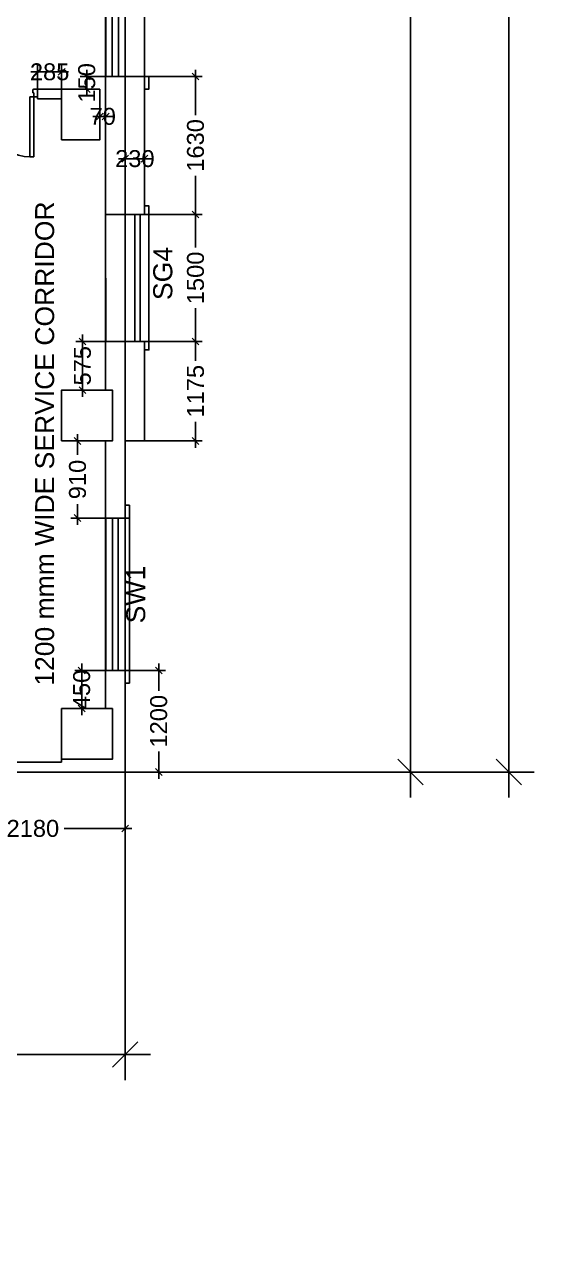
# Model space of a CAD drawing. Extents: x 7897917 to 8423973, y -6487334 to -6173396.
# Drawn here: x 8037626 to 8043838, y -6460583 to -6446046 of the extents above; entities that cross this region are included whole.
import ezdxf
from ezdxf.enums import TextEntityAlignment as Align

# ---------------------------------------------------------------- set-up
doc = ezdxf.new("R2010")
doc.units = 0
doc.header["$LTSCALE"] = 600
doc.header["$MEASUREMENT"] = 0
doc.header["$PDMODE"] = 35
doc.layers.get('0').update_dxf_attribs({"linetype": 'CONTINUOUS'})
doc.layers.get('Defpoints').update_dxf_attribs({"linetype": 'CONTINUOUS'})
for name, color, linetype in [('chajja', 7, 'CONTINUOUS'), ('DIM', 8, 'CONTINUOUS'), ('DIM-TEXT', 8, 'CONTINUOUS'), ('DOOR', 32, 'CONTINUOUS'), ('Ele Proje.', 7, 'CONTINUOUS'), ('Ele. Proj', 7, 'CONTINUOUS'), ('Fixed Glass', 171, 'CONTINUOUS'), ('joinery', 7, 'CONTINUOUS'), ('LA-column', 3, 'CONTINUOUS'), ('TEXT', 6, 'CONTINUOUS'), ('Walls', 7, 'CONTINUOUS'), ('WIN', 151, 'CONTINUOUS'), ('Working Dim', 5, 'CONTINUOUS')]:
    doc.layers.add(name, color=color, linetype=linetype)
doc.styles.add('ari', font='arial.ttf')
doc.styles.add('ARIAL', font='arial.ttf')
doc.styles.add('RT', font='romant.shx')
doc.styles.get("Standard").update_dxf_attribs({"font": 'romans.shx'})
doc.dimstyles.new('int. dim', dxfattribs={"dimtxt": 450, "dimasz": 80, "dimexe": 80, "dimexo": 0, "dimgap": 70, "dimtad": 0, "dimdec": 0, "dimzin": 12, "dimdsep": 46, "dimtxsty": 'ari', "dimblk": 'OBLIQUE', "dimcen": 2, "dimdle": 80, "dimclrd": 256, "dimclre": 256, "dimclrt": 6, "dimadec": 0, "dimazin": 0, "dimtfac": 1, "dimtdec": 0, "dimtix": 1, "dimtmove": 2, "dimatfit": 3, "dimfxl": 1, "dimtolj": 1, "dimtzin": 0, "dimlwd": -1, "dimlwe": -1, "dimarcsym": 0})
doc.dimstyles.new('STANDARD$0', dxfattribs={"dimscale": 0, "dimtxt": 150, "dimasz": 125, "dimexe": 0.75, "dimexo": 1, "dimgap": 25, "dimtad": 1, "dimdec": 0, "dimdsep": 46, "dimtxsty": 'Standard', "dimblk1": 'DOT', "dimblk2": 'DOT', "dimsah": 1, "dimcen": 2.5, "dimclrd": 1, "dimclre": 1, "dimclrt": 3, "dimadec": 0, "dimazin": 0, "dimtfac": 1, "dimtdec": 0, "dimtmove": 0, "dimatfit": 3, "dimldrblk": 'DOT', "dimfxl": 1, "dimtolj": 1, "dimtzin": 0, "dimarcsym": 0})
doc.dimstyles.new('TEXT', dxfattribs={"dimscale": 0, "dimtxt": 600, "dimasz": 300, "dimexe": 300, "dimexo": 30, "dimgap": 50, "dimtad": 0, "dimdec": 0, "dimzin": 0, "dimdsep": 46, "dimtxsty": 'RT', "dimblk": 'OBLIQUE', "dimcen": 0.09, "dimdle": 300, "dimclrd": 256, "dimclre": 256, "dimclrt": 170, "dimadec": 0, "dimazin": 0, "dimtfac": 1, "dimtdec": 0, "dimtofl": 0, "dimtmove": 2, "dimatfit": 3, "dimfxl": 1, "dimfrac": 2, "dimtolj": 1, "dimtzin": 0, "dimlwd": -1, "dimlwe": -1, "dimarcsym": 0})

# ---------------------------------------------------------------- blocks, each defined once
blk = doc.blocks.new('_Oblique')
at = {"color": 0, "linetype": 'ByBlock', "lineweight": -2}
blk.add_line((-0.5, -0.5), (0.5, 0.5), dxfattribs=at)
blk = doc.blocks.new('*D234')
at = {"layer": 'Defpoints', "color": 0, "transparency": 16777216}
for p in [(8038814, -6337015, 5), (8038814, -6454874), (8043346, -6454874)]:
    blk.add_point(p, dxfattribs=at)
at = {"layer": 'DIM', "color": 8, "transparency": 16777216}
for p, q in [((8043346, -6336715), (8043346, -6393996)), ((8038814, -6337015), (8043646, -6337015)), ((8043346, -6455174), (8043346, -6397894)), ((8038814, -6454874), (8043646, -6454874))]:
    blk.add_line(p, q, dxfattribs=at)
at = {"layer": 'DIM', "color": 8, "transparency": 16777216, "xscale": 300, "yscale": 300, "zscale": 300}
for p, rotation in [((8043346, -6337015), 90), ((8043346, -6454874), 270)]:
    blk.add_blockref('_Oblique', p, dxfattribs=dict(at, rotation=rotation))
at = {"layer": 'DIM', "color": 7, "transparency": 16777216, "insert": (8043346, -6395945), "char_height": 750, "attachment_point": 5, "rotation": 90, "style": 'ari'}
blk.add_mtext('\\A1;117.86m', dxfattribs=at)
blk = doc.blocks.new('*D1882')
at = {"layer": 'Defpoints', "color": 0, "linetype": 'Continuous', "transparency": 16777216}
for p in [(7997754, -6454804, 0), (8038814, -6454874, -11), (7997754, -6458212)]:
    blk.add_point(p, dxfattribs=at)
at = {"layer": 'DIM-TEXT', "transparency": 16777216}
for p, q in [((7997754, -6454804), (7997754, -6458512)), ((8038814, -6454874), (8038814, -6458512)), ((7997454, -6458212), (8011465, -6458212)), ((8039114, -6458212), (8025102, -6458212))]:
    blk.add_line(p, q, dxfattribs=at)
at = {"layer": 'DIM-TEXT', "linetype": 'Continuous', "transparency": 16777216, "xscale": 300, "yscale": 300, "zscale": 300, "rotation": 180}
blk.add_blockref('_Oblique', (7997754, -6458212), dxfattribs=at)
at = {"layer": 'DIM-TEXT', "linetype": 'Continuous', "transparency": 16777216, "xscale": 300, "yscale": 300, "zscale": 300}
blk.add_blockref('_Oblique', (8038814, -6458212), dxfattribs=at)
at = {"layer": 'DIM-TEXT', "color": 170, "linetype": 'Continuous', "transparency": 16777216, "insert": (8018284, -6458212), "char_height": 750, "attachment_point": 5, "style": 'ari'}
blk.add_mtext('\\A1;{\\H1.067x;TRAUMA WARD (30 Beds)}', dxfattribs=at)
blk = doc.blocks.new('*D1912')
at = {"layer": 'Defpoints', "color": 0, "transparency": 16777216}
for p in [(8038814, -6418894, 3), (8038814, -6454874, 3), (8042186, -6454874)]:
    blk.add_point(p, dxfattribs=at)
at = {"layer": 'DIM', "color": 8, "transparency": 16777216}
for p, q in [((8042186, -6418594), (8042186, -6435191)), ((8038814, -6418894), (8042486, -6418894)), ((8042186, -6455174), (8042186, -6438576)), ((8038814, -6454874), (8042486, -6454874))]:
    blk.add_line(p, q, dxfattribs=at)
at = {"layer": 'DIM', "color": 8, "transparency": 16777216, "xscale": 300, "yscale": 300, "zscale": 300}
for p, rotation in [((8042186, -6418894), 90), ((8042186, -6454874), 270)]:
    blk.add_blockref('_Oblique', p, dxfattribs=dict(at, rotation=rotation))
at = {"layer": 'DIM', "color": 7, "transparency": 16777216, "insert": (8042186, -6436884), "char_height": 750, "attachment_point": 5, "rotation": 90, "style": 'ari'}
blk.add_mtext('\\A1;35.98m', dxfattribs=at)
blk = doc.blocks.new('*D1962')
at = {"layer": 'Defpoints', "color": 0, "transparency": 16777216}
for p in [(8036634, -6454874, -22), (8038814, -6454874, -22), (8038814, -6455541)]:
    blk.add_point(p, dxfattribs=at)
at = {"layer": 'Working Dim', "transparency": 16777216}
for p, q in [((8036634, -6454874), (8036634, -6455621)), ((8038814, -6454874), (8038814, -6455621)), ((8036554, -6455541), (8037354, -6455541)), ((8038894, -6455541), (8038094, -6455541))]:
    blk.add_line(p, q, dxfattribs=at)
at = {"layer": 'Working Dim', "transparency": 16777216, "xscale": 80, "yscale": 80, "zscale": 80, "rotation": 180}
blk.add_blockref('_Oblique', (8036634, -6455541), dxfattribs=at)
at = {"layer": 'Working Dim', "transparency": 16777216, "xscale": 80, "yscale": 80, "zscale": 80}
blk.add_blockref('_Oblique', (8038814, -6455541), dxfattribs=at)
at = {"layer": 'Working Dim', "color": 6, "transparency": 16777216, "insert": (8037724, -6455541), "char_height": 200, "attachment_point": 5, "style": 'ari'}
blk.add_mtext('\\A1;2180', dxfattribs=at)
blk = doc.blocks.new('*D1984')
at = {"layer": 'Defpoints', "color": 0, "transparency": 16777216}
for p in [(8038814, -6453674, 36), (8039211, -6453674), (8038814, -6454874)]:
    blk.add_point(p, dxfattribs=at)
at = {"layer": 'Working Dim', "transparency": 16777216}
for p, q in [((8039211, -6453594), (8039211, -6453915)), ((8038814, -6453674), (8039291, -6453674)), ((8039211, -6454954), (8039211, -6454633)), ((8038814, -6454874), (8039291, -6454874))]:
    blk.add_line(p, q, dxfattribs=at)
at = {"layer": 'Working Dim', "transparency": 16777216, "xscale": 80, "yscale": 80, "zscale": 80}
for p, rotation in [((8039211, -6453674), 90), ((8039211, -6454874), 270)]:
    blk.add_blockref('_Oblique', p, dxfattribs=dict(at, rotation=rotation))
at = {"layer": 'Working Dim', "color": 6, "transparency": 16777216, "insert": (8039211, -6454274), "char_height": 200, "attachment_point": 5, "rotation": 90, "style": 'ari'}
blk.add_mtext('\\A1;1200', dxfattribs=at)
blk = doc.blocks.new('*D1985')
at = {"layer": 'Defpoints', "color": 0, "transparency": 16777216}
for p in [(8038301, -6453674), (8038584, -6453674, 36), (8038584, -6454124, 36)]:
    blk.add_point(p, dxfattribs=at)
at = {"layer": 'Working Dim', "transparency": 16777216}
for p, q in [((8038301, -6453674), (8038301, -6453594)), ((8038584, -6453674), (8038221, -6453674)), ((8038301, -6454124), (8038301, -6453674)), ((8038584, -6454124), (8038221, -6454124)), ((8038301, -6454124), (8038301, -6454204))]:
    blk.add_line(p, q, dxfattribs=at)
at = {"layer": 'Working Dim', "transparency": 16777216, "xscale": 80, "yscale": 80, "zscale": 80}
for p, rotation in [((8038301, -6453674), 270), ((8038301, -6454124), 90)]:
    blk.add_blockref('_Oblique', p, dxfattribs=dict(at, rotation=rotation))
at = {"layer": 'Working Dim', "color": 6, "transparency": 16777216, "insert": (8038301, -6453899), "char_height": 200, "attachment_point": 5, "rotation": 90, "style": 'ari'}
blk.add_mtext('\\A1;450', dxfattribs=at)
blk = doc.blocks.new('*D1986')
at = {"layer": 'Defpoints', "color": 0, "transparency": 16777216}
for p in [(8038252, -6450964), (8038584, -6450964, 36), (8038584, -6451874, 36)]:
    blk.add_point(p, dxfattribs=at)
at = {"layer": 'Working Dim', "transparency": 16777216}
for p, q in [((8038584, -6450964), (8038172, -6450964)), ((8038252, -6450884), (8038252, -6451128)), ((8038252, -6451954), (8038252, -6451709)), ((8038584, -6451874), (8038172, -6451874))]:
    blk.add_line(p, q, dxfattribs=at)
at = {"layer": 'Working Dim', "transparency": 16777216, "xscale": 80, "yscale": 80, "zscale": 80}
for p, rotation in [((8038252, -6450964), 90), ((8038252, -6451874), 270)]:
    blk.add_blockref('_Oblique', p, dxfattribs=dict(at, rotation=rotation))
at = {"layer": 'Working Dim', "color": 6, "transparency": 16777216, "insert": (8038252, -6451419), "char_height": 200, "attachment_point": 5, "rotation": 90, "style": 'ari'}
blk.add_mtext('\\A1;910', dxfattribs=at)
blk = doc.blocks.new('*D1987')
at = {"layer": 'Defpoints', "color": 0, "transparency": 16777216}
for p in [(8038514, -6446809, 36), (8038584, -6446809, 36), (8038584, -6447131)]:
    blk.add_point(p, dxfattribs=at)
at = {"layer": 'Working Dim', "transparency": 16777216}
for p, q in [((8038514, -6446809), (8038514, -6447211)), ((8038584, -6446809), (8038584, -6447211)), ((8038514, -6447131), (8038434, -6447131)), ((8038514, -6447131), (8038584, -6447131)), ((8038584, -6447131), (8038664, -6447131))]:
    blk.add_line(p, q, dxfattribs=at)
at = {"layer": 'Working Dim', "transparency": 16777216, "xscale": 80, "yscale": 80, "zscale": 80}
blk.add_blockref('_Oblique', (8038514, -6447131), dxfattribs=at)
at = {"layer": 'Working Dim', "transparency": 16777216, "xscale": 80, "yscale": 80, "zscale": 80, "rotation": 180}
blk.add_blockref('_Oblique', (8038584, -6447131), dxfattribs=at)
at = {"layer": 'Working Dim', "color": 6, "transparency": 16777216, "insert": (8038549, -6447131), "char_height": 200, "attachment_point": 5, "style": 'ari'}
blk.add_mtext('\\A1;70', dxfattribs=at)
blk = doc.blocks.new('*D1988')
at = {"layer": 'Defpoints', "color": 0, "transparency": 16777216}
for p in [(8038361, -6446659), (8038584, -6446659, 39), (8038514, -6446809)]:
    blk.add_point(p, dxfattribs=at)
at = {"layer": 'Working Dim', "transparency": 16777216}
for p, q in [((8038361, -6446659), (8038361, -6446579)), ((8038584, -6446659), (8038281, -6446659)), ((8038361, -6446809), (8038361, -6446659)), ((8038514, -6446809), (8038281, -6446809)), ((8038361, -6446809), (8038361, -6446889))]:
    blk.add_line(p, q, dxfattribs=at)
at = {"layer": 'Working Dim', "transparency": 16777216, "xscale": 80, "yscale": 80, "zscale": 80}
for p, rotation in [((8038361, -6446659), 270), ((8038361, -6446809), 90)]:
    blk.add_blockref('_Oblique', p, dxfattribs=dict(at, rotation=rotation))
at = {"layer": 'Working Dim', "color": 6, "transparency": 16777216, "insert": (8038361, -6446734), "char_height": 200, "attachment_point": 5, "rotation": 90, "style": 'ari'}
blk.add_mtext('\\A1;150', dxfattribs=at)
blk = doc.blocks.new('*D1990')
at = {"layer": 'Defpoints', "color": 0, "transparency": 16777216}
for p in [(8039094, -6448288, 14), (8039646, -6448288), (8039044, -6449788, 19)]:
    blk.add_point(p, dxfattribs=at)
at = {"layer": 'Working Dim', "transparency": 16777216}
for p, q in [((8039646, -6448208), (8039646, -6448679)), ((8039094, -6448288), (8039726, -6448288)), ((8039646, -6449868), (8039646, -6449397)), ((8039044, -6449788), (8039726, -6449788))]:
    blk.add_line(p, q, dxfattribs=at)
at = {"layer": 'Working Dim', "transparency": 16777216, "xscale": 80, "yscale": 80, "zscale": 80}
for p, rotation in [((8039646, -6448288), 90), ((8039646, -6449788), 270)]:
    blk.add_blockref('_Oblique', p, dxfattribs=dict(at, rotation=rotation))
at = {"layer": 'Working Dim', "color": 6, "transparency": 16777216, "insert": (8039646, -6449038), "char_height": 200, "attachment_point": 5, "rotation": 90, "style": 'ari'}
blk.add_mtext('\\A1;1500', dxfattribs=at)
blk = doc.blocks.new('*D1991')
at = {"layer": 'Defpoints', "color": 0, "transparency": 16777216}
for p in [(8039044, -6446659, 64), (8039646, -6446659), (8039094, -6448288, 14)]:
    blk.add_point(p, dxfattribs=at)
at = {"layer": 'Working Dim', "transparency": 16777216}
for p, q in [((8039646, -6446579), (8039646, -6447115)), ((8039044, -6446659), (8039726, -6446659)), ((8039646, -6448368), (8039646, -6447832)), ((8039094, -6448288), (8039726, -6448288))]:
    blk.add_line(p, q, dxfattribs=at)
at = {"layer": 'Working Dim', "transparency": 16777216, "xscale": 80, "yscale": 80, "zscale": 80}
for p, rotation in [((8039646, -6446659), 90), ((8039646, -6448288), 270)]:
    blk.add_blockref('_Oblique', p, dxfattribs=dict(at, rotation=rotation))
at = {"layer": 'Working Dim', "color": 6, "transparency": 16777216, "insert": (8039646, -6447473), "char_height": 200, "attachment_point": 5, "rotation": 90, "style": 'ari'}
blk.add_mtext('\\A1;1630', dxfattribs=at)
blk = doc.blocks.new('*D1992')
at = {"layer": 'Defpoints', "color": 0, "transparency": 16777216}
for p in [(8039044, -6447630), (8038814, -6447988, 27), (8039044, -6447988)]:
    blk.add_point(p, dxfattribs=at)
at = {"layer": 'Working Dim', "transparency": 16777216}
for p, q in [((8038814, -6447630), (8038734, -6447630)), ((8038814, -6447988), (8038814, -6447550)), ((8038814, -6447630), (8039044, -6447630)), ((8039044, -6447988), (8039044, -6447550)), ((8039044, -6447630), (8039124, -6447630))]:
    blk.add_line(p, q, dxfattribs=at)
at = {"layer": 'Working Dim', "transparency": 16777216, "xscale": 80, "yscale": 80, "zscale": 80}
blk.add_blockref('_Oblique', (8038814, -6447630), dxfattribs=at)
at = {"layer": 'Working Dim', "transparency": 16777216, "xscale": 80, "yscale": 80, "zscale": 80, "rotation": 180}
blk.add_blockref('_Oblique', (8039044, -6447630), dxfattribs=at)
at = {"layer": 'Working Dim', "color": 6, "transparency": 16777216, "insert": (8038929, -6447630), "char_height": 200, "attachment_point": 5, "style": 'ari'}
blk.add_mtext('\\A1;230', dxfattribs=at)
blk = doc.blocks.new('*D1993')
at = {"layer": 'Defpoints', "color": 0, "transparency": 16777216}
for p in [(8038310, -6449788), (8038584, -6449788, 92), (8038584, -6450364, 88)]:
    blk.add_point(p, dxfattribs=at)
at = {"layer": 'Working Dim', "transparency": 16777216}
for p, q in [((8038310, -6449788), (8038310, -6449708)), ((8038584, -6449788), (8038230, -6449788)), ((8038310, -6450364), (8038310, -6449788)), ((8038584, -6450364), (8038230, -6450364)), ((8038310, -6450364), (8038310, -6450444))]:
    blk.add_line(p, q, dxfattribs=at)
at = {"layer": 'Working Dim', "transparency": 16777216, "xscale": 80, "yscale": 80, "zscale": 80}
for p, rotation in [((8038310, -6449788), 270), ((8038310, -6450364), 90)]:
    blk.add_blockref('_Oblique', p, dxfattribs=dict(at, rotation=rotation))
at = {"layer": 'Working Dim', "color": 6, "transparency": 16777216, "insert": (8038310, -6450076), "char_height": 200, "attachment_point": 5, "rotation": 90, "style": 'ari'}
blk.add_mtext('\\A1;575', dxfattribs=at)
blk = doc.blocks.new('*D1994')
at = {"layer": 'Defpoints', "color": 0, "transparency": 16777216}
for p in [(8039044, -6449788, 61), (8039044, -6450964, 88), (8039646, -6450964)]:
    blk.add_point(p, dxfattribs=at)
at = {"layer": 'Working Dim', "transparency": 16777216}
for p, q in [((8039646, -6449708), (8039646, -6450016)), ((8039044, -6449788), (8039726, -6449788)), ((8039646, -6451044), (8039646, -6450736)), ((8039044, -6450964), (8039726, -6450964))]:
    blk.add_line(p, q, dxfattribs=at)
at = {"layer": 'Working Dim', "transparency": 16777216, "xscale": 80, "yscale": 80, "zscale": 80}
for p, rotation in [((8039646, -6449788), 90), ((8039646, -6450964), 270)]:
    blk.add_blockref('_Oblique', p, dxfattribs=dict(at, rotation=rotation))
at = {"layer": 'Working Dim', "color": 6, "transparency": 16777216, "insert": (8039646, -6450376), "char_height": 200, "attachment_point": 5, "rotation": 90, "style": 'ari'}
blk.add_mtext('\\A1;1175', dxfattribs=at)
blk = doc.blocks.new('1000')
at = {"layer": 'DOOR'}
for p, q in [((0, -100), (0, 0)), ((0, 0), (50, 0)), ((50, -100), (0, -100)), ((50, 0), (50, -2)), ((63, -49), (50, -49)), ((50, -49), (50, -100)), ((50, -100), (50, -901)), ((100, -100), (50, -100)), ((63, -13), (61, -13)), ((63, -13), (63, -49)), ((100, -901), (100, -100)), ((837, -13), (837, -49)), ((837, -13), (839, -13)), ((837, -49), (850, -49)), ((850, 0), (850, -2)), ((900, 0), (850, 0)), ((850, -49), (850, -100)), ((850, -100), (900, -100)), ((900, -100), (900, 0)), ((50, -901), (100, -901))]:
    blk.add_line(p, q, dxfattribs=at)
for centre, major_axis, start_param, end_param in [((50, -13), (-7.95, 7.95), 3.926991, 5.497787), ((850, -13), (7.95, 7.95), 0.785398, 2.356194)]:
    blk.add_ellipse(centre, major_axis=major_axis, ratio=1, start_param=start_param, end_param=end_param, dxfattribs=at)
at = {"layer": 'DOOR', "color": 145}
blk.add_ellipse((64, -115), major_axis=(-520, 590), ratio=1, start_param=2.464943, end_param=4.009476, dxfattribs=at)
blk = doc.blocks.new('*D2304')
at = {"layer": 'Defpoints', "color": 0, "transparency": 16777216}
for p in [(8038064, -6446605), (8037779, -6446809, 8), (8038064, -6446809, 8)]:
    blk.add_point(p, dxfattribs=at)
at = {"layer": 'Working Dim', "transparency": 16777216}
for p, q in [((8037779, -6446605), (8037699, -6446605)), ((8037779, -6446809), (8037779, -6446525)), ((8037779, -6446605), (8038064, -6446605)), ((8038064, -6446809), (8038064, -6446525)), ((8038064, -6446605), (8038144, -6446605))]:
    blk.add_line(p, q, dxfattribs=at)
at = {"layer": 'Working Dim', "transparency": 16777216, "xscale": 80, "yscale": 80, "zscale": 80}
blk.add_blockref('_Oblique', (8037779, -6446605), dxfattribs=at)
at = {"layer": 'Working Dim', "transparency": 16777216, "xscale": 80, "yscale": 80, "zscale": 80, "rotation": 180}
blk.add_blockref('_Oblique', (8038064, -6446605), dxfattribs=at)
at = {"layer": 'Working Dim', "color": 6, "transparency": 16777216, "insert": (8037922, -6446605), "char_height": 200, "attachment_point": 5, "style": 'ari'}
blk.add_mtext('\\A1;285', dxfattribs=at)

msp = doc.modelspace()

# ---------------------------------------------------------------- linework, layer by layer
at = {"layer": 'chajja', "color": 8}
msp.add_line((8039094.098, -6449788.322, -43.344), (8039094.098, -6448288.322, -43.344), dxfattribs=at)
at = {"layer": 'Ele Proje.'}
for points, elevation in [([(8039044.099, -6446808.545), (8039094.099, -6446808.545), (8039094.099, -6446658.545), (8039044.099, -6446658.545)], 6.162), ([(8039044.099, -6448288.322), (8039094.098, -6448288.322), (8039094.098, -6448188.322), (8039044.099, -6448188.322)], -38.213), ([(8039044.099, -6449888.322), (8039094.098, -6449888.322), (8039094.098, -6449788.322), (8039044.099, -6449788.322)], -38.213)]:
    msp.add_lwpolyline(points, dxfattribs=dict(at, elevation=elevation))
for points in [[(8038814.099, -6451873.847), (8038864.099, -6451873.847), (8038864.099, -6451723.847), (8038814.099, -6451723.847)], [(8038814.099, -6453823.847), (8038864.099, -6453823.847), (8038864.099, -6453673.847), (8038814.099, -6453673.847)]]:
    msp.add_lwpolyline(points, dxfattribs=at)
at = {"layer": 'Ele. Proj', "color": 1}
for p, q in [((8038814.099, -6446658.545, 6.162), (8039044.099, -6446658.545, 6.162)), ((8039044.099, -6447988.327), (8039044.099, -6446658.545, 10.262)), ((8039044.099, -6448288.322, -31.005), (8039044.099, -6447988.317, -31.005)), ((8038814.099, -6448288.317, -31.005), (8039044.099, -6448288.322, -31.005)), ((8038814.099, -6449788.317, -31.005), (8039044.099, -6449788.322, -31.005)), ((8039044.099, -6449788.322, -31.005), (8039044.099, -6450088.317, -31.005)), ((8039044.099, -6450088.317), (8039044.099, -6450963.752)), ((8038814.099, -6450963.752, -4.1), (8039044.099, -6450963.752, -4.1))]:
    msp.add_line(p, q, dxfattribs=at)
at = {"layer": 'Fixed Glass', "color": 8}
msp.add_lwpolyline([(8038814.099, -6449788.317), (8038813.921, -6448288.322), (8038583.921, -6448288.322), (8038584.099, -6449788.317)], close=True, dxfattribs=at)
at = {"layer": 'LA-column', "color": 2, "flags": 128}
for points, elevation in [([(8038064.016, -6447408.857), (8038514.016, -6447408.857), (8038514.016, -6446808.857), (8038064.016, -6446808.857)], 1.031), ([(8038064.016, -6450963.752), (8038664.016, -6450963.752), (8038664.016, -6450363.752), (8038064.016, -6450363.752)], -4.1), ([(8038064.016, -6454723.934), (8038664.016, -6454723.934), (8038664.016, -6454123.934), (8038064.016, -6454123.934)], 1.031), ([(8038064.016, -6454723.934), (8038664.016, -6454723.934), (8038664.016, -6454123.934), (8038064.016, -6454123.934)], 1.031)]:
    msp.add_lwpolyline(points, close=True, dxfattribs=dict(at, elevation=elevation))
at = {"layer": 'Walls'}
for p, q in [((8038813.927, -6441098.815), (8038813.927, -6454873.879)), ((8038583.927, -6444408.749), (8038583.927, -6450363.755)), ((8037778.92, -6446808.976), (8038064.099, -6446808.976)), ((8037778.92, -6446923.975), (8038064.099, -6446923.975)), ((8038583.927, -6450963.755), (8038583.927, -6454123.938)), ((8032273.608, -6454758.916), (8038063.742, -6454758.916)), ((8030574.067, -6454873.916), (8038813.743, -6454873.916))]:
    msp.add_line(p, q, dxfattribs=at)
at = {"layer": 'Walls', "linetype": 'Continuous'}
msp.add_line((8037778.92, -6446923.976), (8037778.92, -6446808.975), dxfattribs=at)
at = {"layer": 'Walls', "color": 8}
msp.add_line((8038864.099, -6453673.847), (8038864.099, -6451873.847), dxfattribs=at)
at = {"layer": 'Walls', "elevation": 1.031}
msp.add_lwpolyline([(8038063.92, -6454723.934), (8038063.92, -6454758.916)], dxfattribs=at)
at = {"layer": 'WIN', "linetype": 'Continuous'}
for points, elevation in [([(8038814.099, -6444858.817), (8038584.099, -6444858.817), (8038584.099, -6446658.817), (8038814.099, -6446658.817)], 44.336), ([(8038737.099, -6444858.817), (8038661.099, -6444858.817), (8038661.099, -6446658.817), (8038737.099, -6446658.817)], 44.336), ([(8038993.532, -6448288.322), (8038993.532, -6449788.322), (8038929.099, -6449788.322), (8038929.099, -6448288.322)], -31.005)]:
    msp.add_lwpolyline(points, close=True, dxfattribs=dict(at, elevation=elevation))
for points in [[(8038814.099, -6453673.847), (8038814.099, -6451873.847), (8038584.099, -6451873.847), (8038584.099, -6453673.847)], [(8038732.758, -6453673.847), (8038732.758, -6451873.847), (8038665.44, -6451873.847), (8038665.44, -6453673.847)]]:
    msp.add_lwpolyline(points, close=True, dxfattribs=at)
at = {"layer": 'Working Dim', "color": 8}
msp.add_line((8039044.099, -6446658.545, 6.162), (8039044.099, -6444858.817), dxfattribs=at)

# ---------------------------------------------------------------- block references
at = {"layer": 'DOOR', "linetype": 'Continuous', "xscale": -0.8888888917863601, "yscale": 0.8888888917863369, "zscale": 0.88888889178636, "rotation": 359.9999869132509}
msp.add_blockref('1000', (8037778.92, -6446808.975), dxfattribs=at)

# ---------------------------------------------------------------- texts
at = {"layer": 'joinery', "style": 'ari'}
for s, p in [('SG4', (8039371.456, -6448985.536, -23.839)), ('SW1', (8039051.037, -6452777.593, 5.131))]:
    msp.add_text(s, height=225, rotation=90, dxfattribs=at).set_placement(p, align=Align.CENTER)
at = {"layer": 'TEXT', "color": 7, "style": 'ARIAL'}
msp.add_text('1200 mmm WIDE SERVICE CORRIDOR', height=224, rotation=90, dxfattribs=at).set_placement((8037975.067, -6450994.711), align=Align.CENTER)

# ---------------------------------------------------------------- dimensions: what is measured, and where the dimension line sits
at = {"layer": 'DIM'}
for base, p1, picture, middle in [((8043345.836, -6454873.916), (8038814.099, -6337015.366, 5.131), '*D234', (8043345.836, -6395944.641)), ((8042185.952, -6454873.916, -2.749), (8038814.098, -6418893.706), '*D1912', (8042185.952, -6436883.811, -2.749))]:
    dim = msp.add_linear_dim(base=base, p1=p1, p2=(8038813.921, -6454873.916), angle=90, dimstyle='STANDARD$0', override={"dimscale": 1, "dimtxt": 750, "dimasz": 300, "dimexe": 300, "dimexo": 0, "dimgap": 1, "dimtad": 0, "dimdec": 2, "dimlfac": 0.001, "dimzin": 0, "dimpost": 'm', "dimtxsty": 'ari', "dimblk1": 'Oblique', "dimblk2": 'Oblique', "dimcen": 0, "dimdle": 300, "dimclrd": 8, "dimclre": 8, "dimclrt": 7, "dimadec": 2, "dimtdec": 2, "dimtmove": 2, "dimfxl": 0.75, "dimfrac": 1, "dimlwd": 65535, "dimlwe": 65535}, dxfattribs=at)
    dim.commit()
    dim.dimension.update_dxf_attribs({"geometry": picture, "text_midpoint": middle})
at = {"layer": 'DIM-TEXT', "linetype": 'Continuous'}
dim = msp.add_linear_dim(base=(7997753.87, -6458212.227, 11.402), p1=(8038813.927, -6454873.885), p2=(7997753.87, -6454803.727, 11.054), angle=180, text='{\\H1.067x;TRAUMA WARD (30 Beds)}', dimstyle='TEXT', override={"dimscale": 1, "dimtxt": 750, "dimexo": 0, "dimtxsty": 'ari'}, dxfattribs=at)
dim.commit()
dim.dimension.update_dxf_attribs({"geometry": '*D1882', "text_midpoint": (8018283.899, -6458212.227, 11.402)})
at = {"layer": 'Working Dim'}
for base, p1, p2, picture, middle in [((8038064.099, -6446605.094), (8037778.92, -6446808.976, 8.269), (8038064.099, -6446808.976, 8.269), '*D2304', (8037921.509, -6446605.094)), ((8038813.921, -6455540.73, 16.15), (8036633.615, -6454874.166, -5.376), (8038813.921, -6454874.166, -5.376), '*D1962', (8037723.768, -6455540.73, 16.15))]:
    dim = msp.add_linear_dim(base=base, p1=p1, p2=p2, dimstyle='int. dim', override={"dimtxt": 200}, dxfattribs=at)
    dim.commit()
    dim.dimension.update_dxf_attribs({"geometry": picture, "text_midpoint": middle})
for base, p1, p2, angle, override, picture, middle in [((8038361.466, -6446658.817, 5.131), (8038514.099, -6446808.879, 5.131), (8038584.099, -6446658.817, 44.336), 90, {"dimtxt": 200}, '*D1988', (8038361.466, -6446733.848, 5.131)), ((8039645.892, -6446658.545, -57.598), (8039094.098, -6448288.322, -43.344), (8039044.099, -6446658.545, 6.162), 90, {"dimtxt": 200, "dimarcsym": 1}, '*D1991', (8039645.892, -6447473.433, -57.598)), ((8038584.099, -6447131.208, 5.131), (8038514.099, -6446808.879, 41.267), (8038584.099, -6446808.879, 41.267), 180, {"dimtxt": 200}, '*D1987', (8038549.099, -6447131.208, 5.131)), ((8039044.099, -6447629.617, -57.598), (8038814.099, -6447988.322, -31.005), (8039044.099, -6447988.317, -57.598), 180, {"dimtxt": 200, "dimarcsym": 1}, '*D1992', (8038929.099, -6447629.617, -57.598)), ((8039645.892, -6448288.322, -57.598), (8039044.099, -6449788.322, -38.213), (8039094.098, -6448288.322, -43.344), 90, {"dimtxt": 200, "dimarcsym": 1}, '*D1990', (8039645.892, -6449038.322, -57.598)), ((8038310.404, -6449788.317, -91.946), (8038584.099, -6450363.752, -4.1), (8038584.099, -6449788.317), 90, {"dimtxt": 200, "dimarcsym": 1}, '*D1993', (8038310.404, -6450076.034, -91.946)), ((8039645.903, -6450963.752, -91.946), (8039044.099, -6449788.322, -31.005), (8039044.099, -6450963.752, -4.1), 90, {"dimtxt": 200, "dimarcsym": 1}, '*D1994', (8039645.903, -6450376.037, -91.946)), ((8038252.387, -6450963.755, 5.131), (8038584.099, -6451873.847, 41.267), (8038584.099, -6450963.755, 41.267), 90, {"dimtxt": 200}, '*D1986', (8038252.387, -6451418.801, 5.131)), ((8038301.03, -6453673.847, 5.131), (8038584.099, -6454123.936, 41.267), (8038584.099, -6453673.847, 41.267), 90, {"dimtxt": 200}, '*D1985', (8038301.03, -6453898.891, 5.131)), ((8039210.871, -6453673.847, 5.131), (8038814.099, -6454873.879, 5.131), (8038814.099, -6453673.847, 41.267), 90, {"dimtxt": 200}, '*D1984', (8039210.871, -6454273.863, 5.131))]:
    dim = msp.add_linear_dim(base=base, p1=p1, p2=p2, angle=angle, dimstyle='int. dim', override=override, dxfattribs=at)
    dim.commit()
    dim.dimension.update_dxf_attribs({"geometry": picture, "text_midpoint": middle})

doc.saveas('drawing.dxf')
